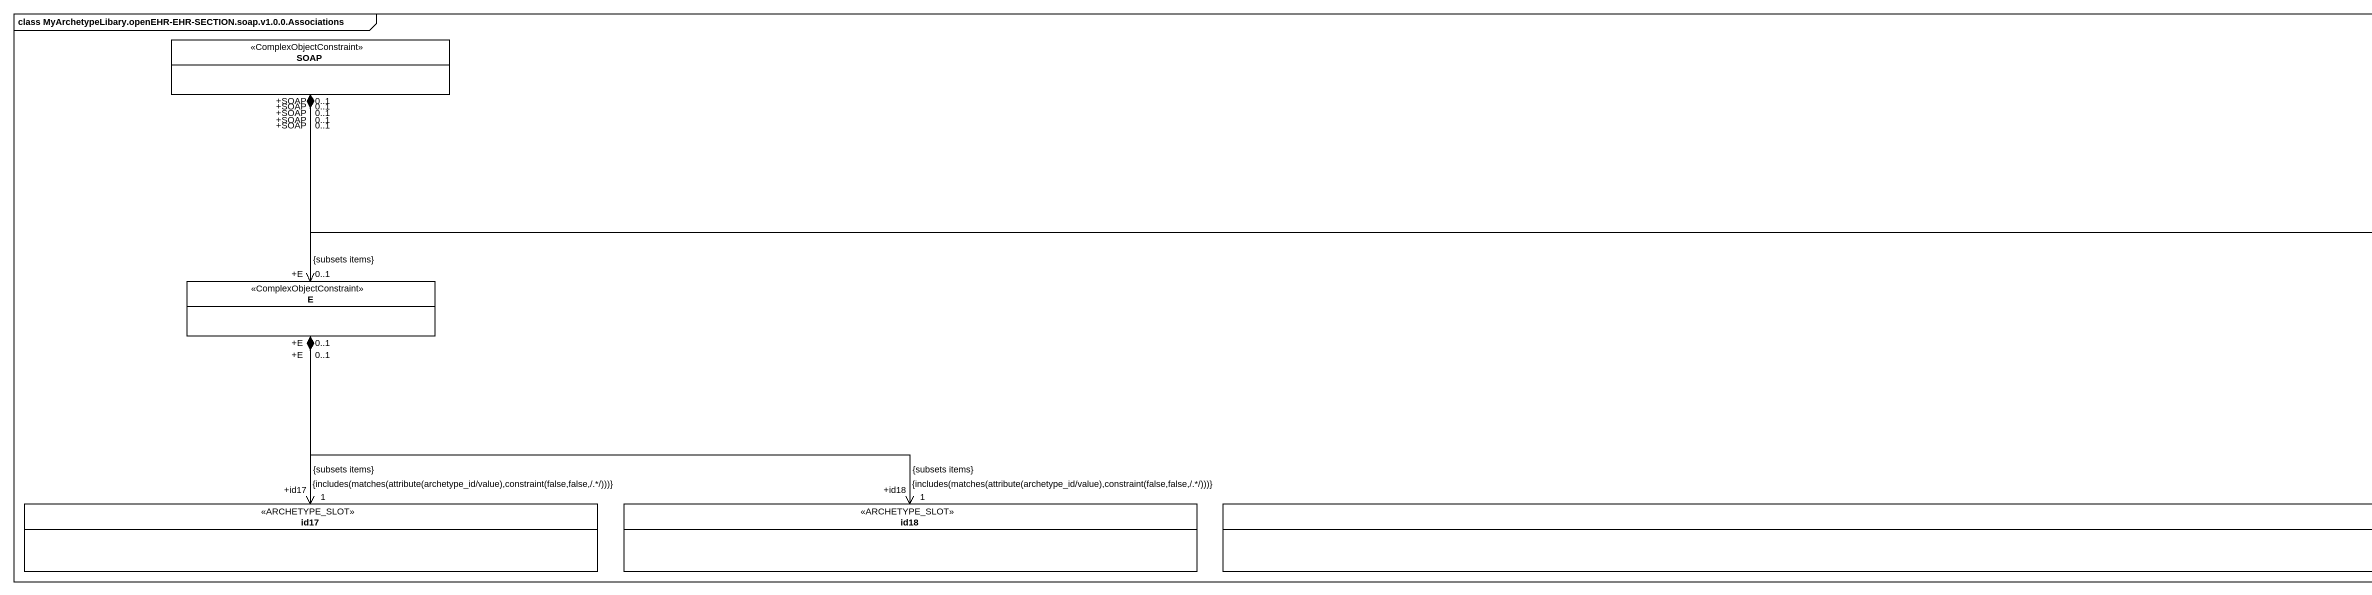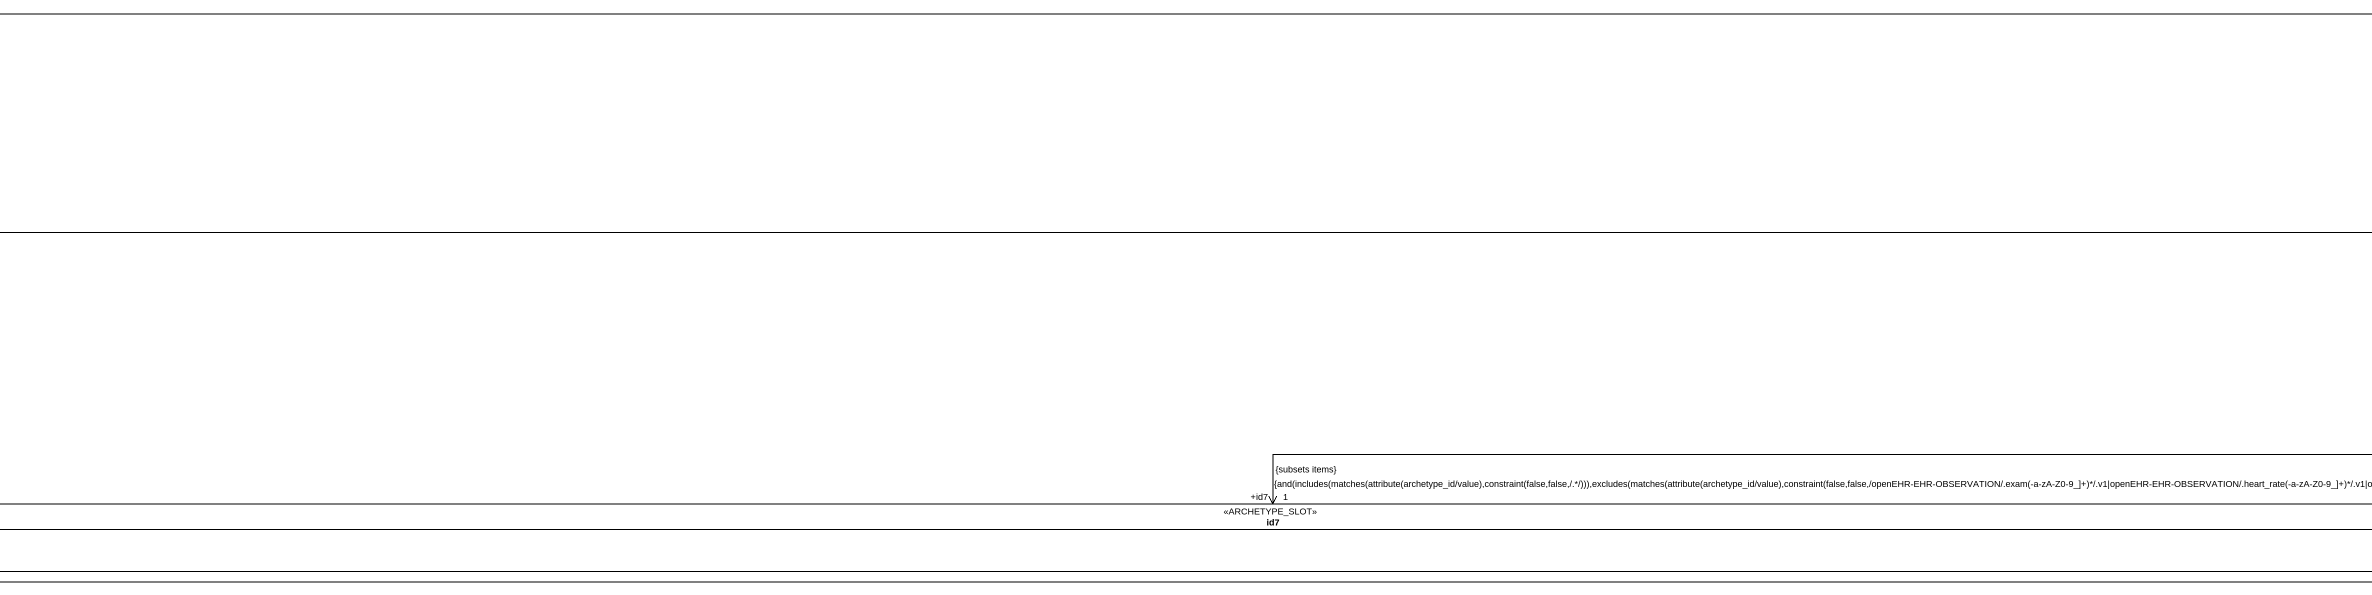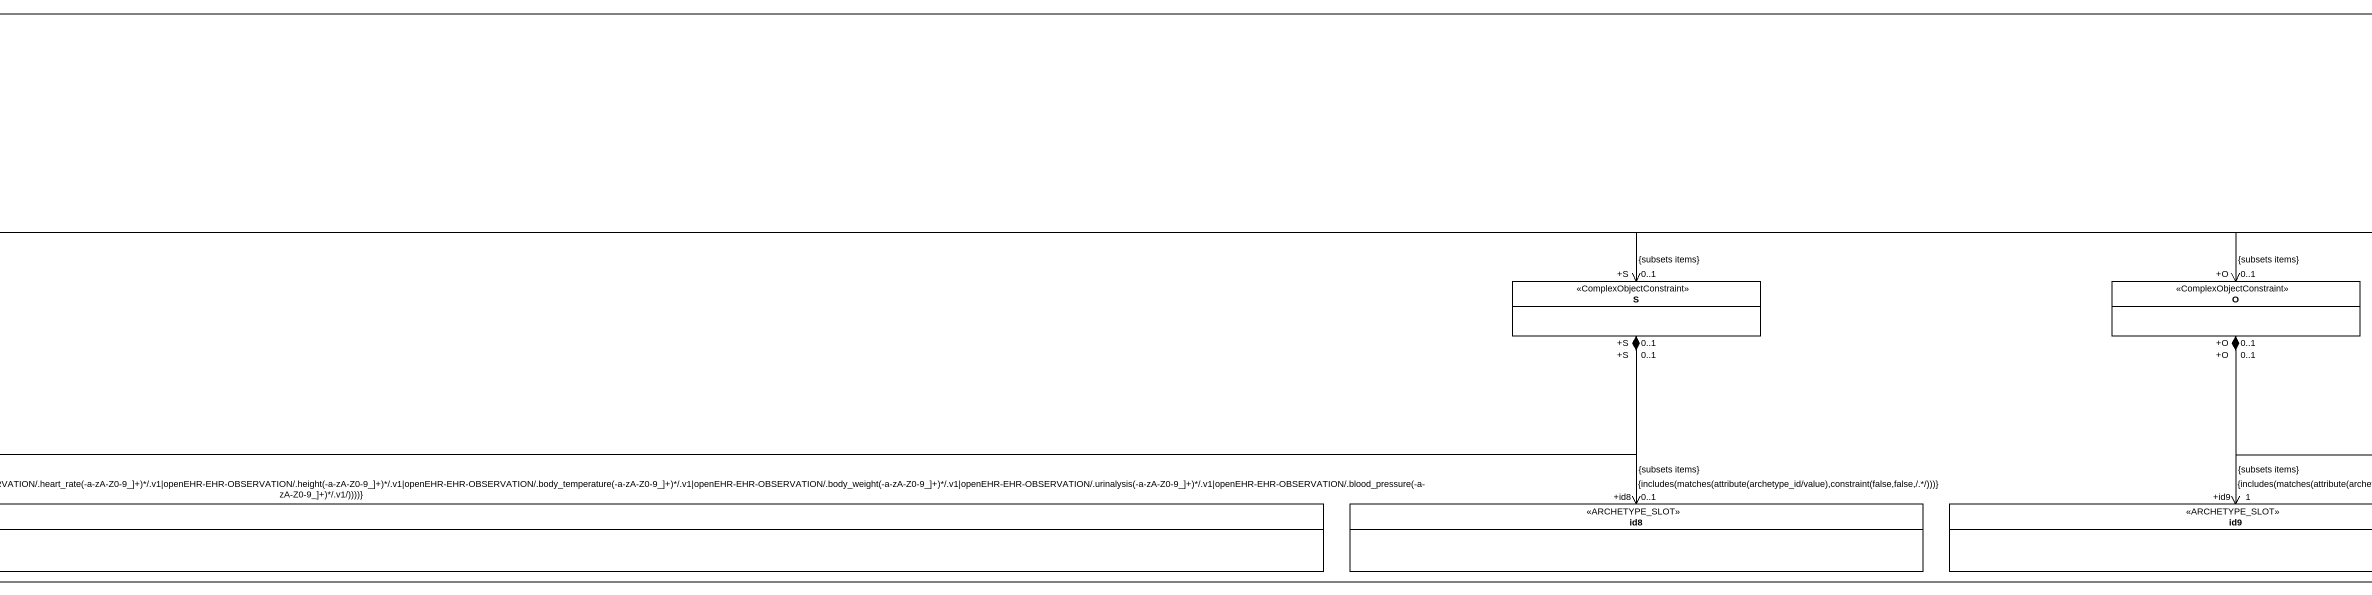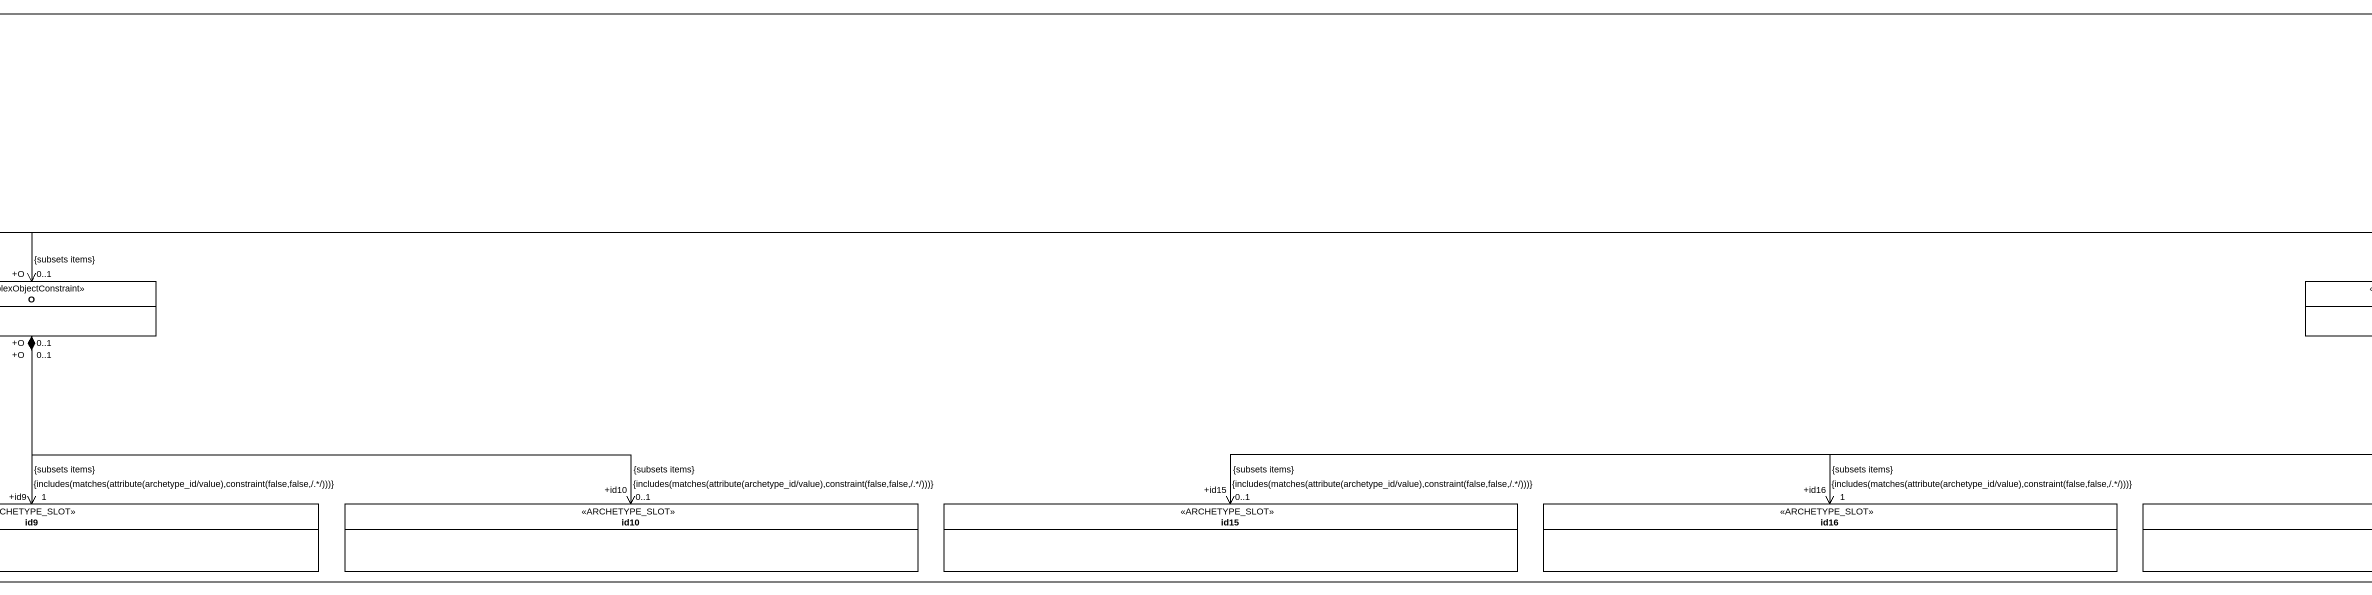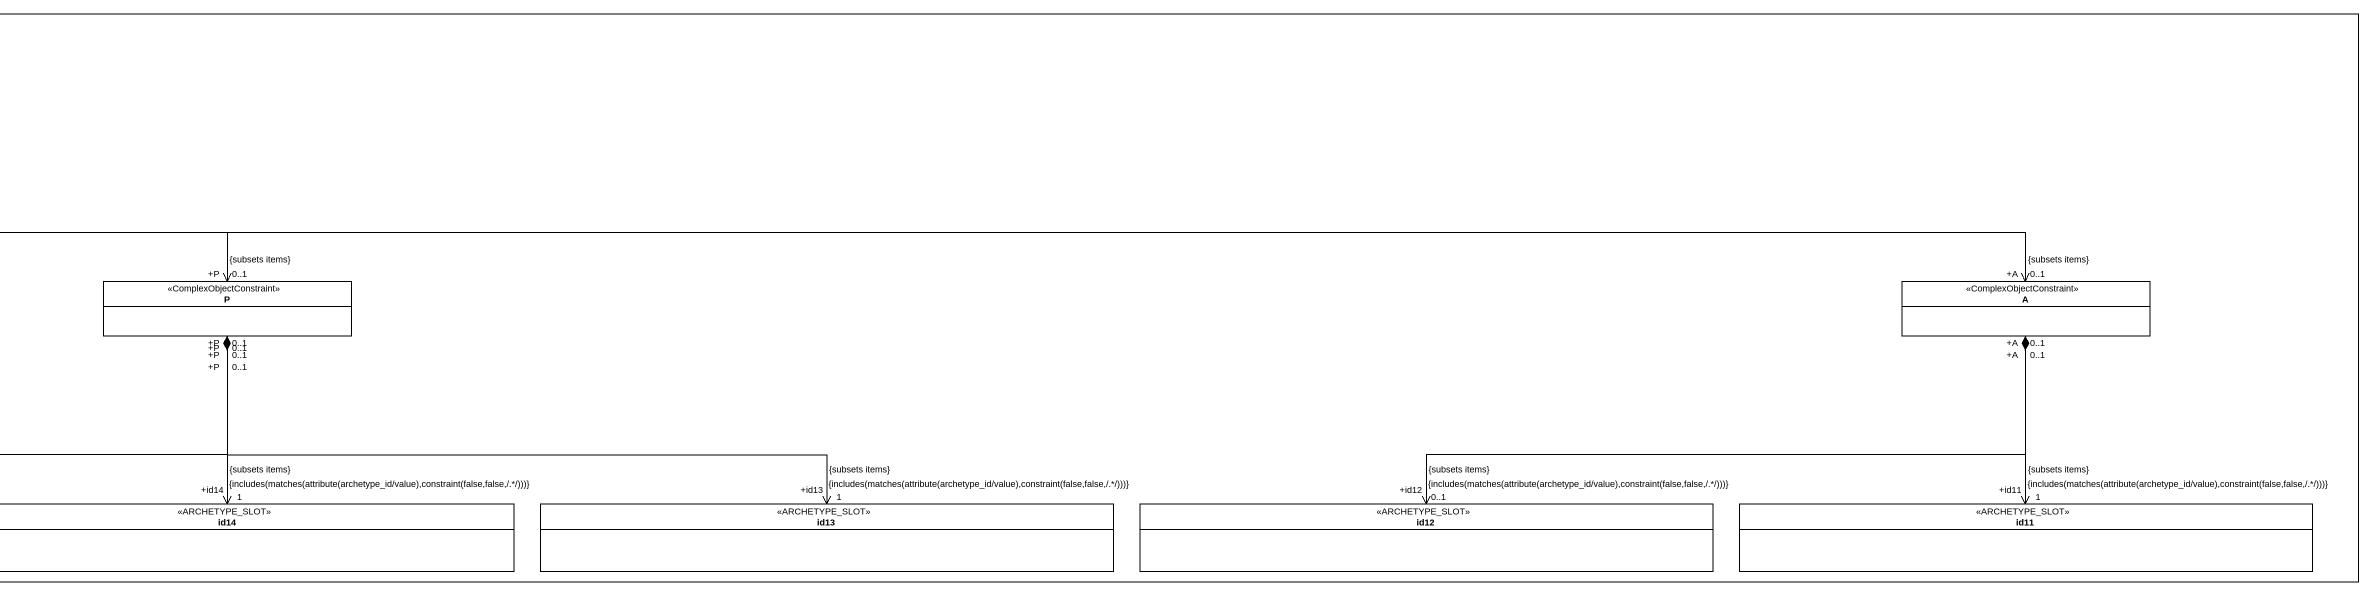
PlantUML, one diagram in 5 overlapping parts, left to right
@startuml
mainframe class MyArchetypeLibary.openEHR-EHR-SECTION.soap.v1.0.0.Associations
hide circle
hide empty members
class SOAP <<ComplexObjectConstraint>>
class E <<ComplexObjectConstraint>>
class S <<ComplexObjectConstraint>>
class "O" as O_ <<ComplexObjectConstraint>>
class P <<ComplexObjectConstraint>>
class A <<ComplexObjectConstraint>>
class id17 <<ARCHETYPE_SLOT>>
class id18 <<ARCHETYPE_SLOT>>
class id7 <<ARCHETYPE_SLOT>>
class id8 <<ARCHETYPE_SLOT>>
class id9 <<ARCHETYPE_SLOT>>
class id10 <<ARCHETYPE_SLOT>>
class id15 <<ARCHETYPE_SLOT>>
class id16 <<ARCHETYPE_SLOT>>
class id14 <<ARCHETYPE_SLOT>>
class id13 <<ARCHETYPE_SLOT>>
class id12 <<ARCHETYPE_SLOT>>
class id11 <<ARCHETYPE_SLOT>>
SOAP "+SOAP\n0..1" *--> "+E\n0..1\n{subsets items}" E
SOAP "+SOAP\n0..1" *-right-> "+S\n0..1\n{subsets items}" S
SOAP "+SOAP\n0..1" *-right-> "+O\n0..1\n{subsets items}" O_
SOAP "+SOAP\n0..1" *-right-> "+P\n0..1\n{subsets items}" P
SOAP "+SOAP\n0..1" *-right-> "+A\n0..1\n{subsets items}" A
E "+E\n0..1" *--> "+id17\n1\n{includes(matches(attribute(archetype_id/value),constraint(false,false,/.*/)))}\n{subsets items}" id17
E "+E\n0..1" *-right-> "+id18\n1\n{includes(matches(attribute(archetype_id/value),constraint(false,false,/.*/)))}\n{subsets items}" id18
S "+S\n0..1" *-left-> "+id7\n1\n{and(includes(matches(attribute(archetype_id/value),constraint(false,false,/.*/))),excludes(matches(attribute(archetype_id/value),constraint(false,false,/openEHR-EHR-OBSERVATION/.exam(-a-zA-Z0-9_]+)*/.v1|openEHR-EHR-OBSERVATION/.heart_rate(-a-zA-Z0-9_]+)*/.v1|openEHR-EHR-OBSERVATION/.height(-a-zA-Z0-9_]+)*/.v1|openEHR-EHR-OBSERVATION/.body_temperature(-a-zA-Z0-9_]+)*/.v1|openEHR-EHR-OBSERVATION/.body_weight(-a-zA-Z0-9_]+)*/.v1|openEHR-EHR-OBSERVATION/.urinalysis(-a-zA-Z0-9_]+)*/.v1|openEHR-EHR-OBSERVATION/.blood_pressure(-a-zA-Z0-9_]+)*/.v1/))))}\n{subsets items}" id7
S "+S\n0..1" *--> "+id8\n0..1\n{includes(matches(attribute(archetype_id/value),constraint(false,false,/.*/)))}\n{subsets items}" id8
O_ "+O\n0..1" *--> "+id9\n1\n{includes(matches(attribute(archetype_id/value),constraint(false,false,/.*/)))}\n{subsets items}" id9
O_ "+O\n0..1" *-right-> "+id10\n0..1\n{includes(matches(attribute(archetype_id/value),constraint(false,false,/.*/)))}\n{subsets items}" id10
P "+P\n0..1" *-left-> "+id15\n0..1\n{includes(matches(attribute(archetype_id/value),constraint(false,false,/.*/)))}\n{subsets items}" id15
P "+P\n0..1" *-left-> "+id16\n1\n{includes(matches(attribute(archetype_id/value),constraint(false,false,/.*/)))}\n{subsets items}" id16
P "+P\n0..1" *--> "+id14\n1\n{includes(matches(attribute(archetype_id/value),constraint(false,false,/.*/)))}\n{subsets items}" id14
P "+P\n0..1" *-right-> "+id13\n1\n{includes(matches(attribute(archetype_id/value),constraint(false,false,/.*/)))}\n{subsets items}" id13
A "+A\n0..1" *-left-> "+id12\n0..1\n{includes(matches(attribute(archetype_id/value),constraint(false,false,/.*/)))}\n{subsets items}" id12
A "+A\n0..1" *--> "+id11\n1\n{includes(matches(attribute(archetype_id/value),constraint(false,false,/.*/)))}\n{subsets items}" id11
@enduml
